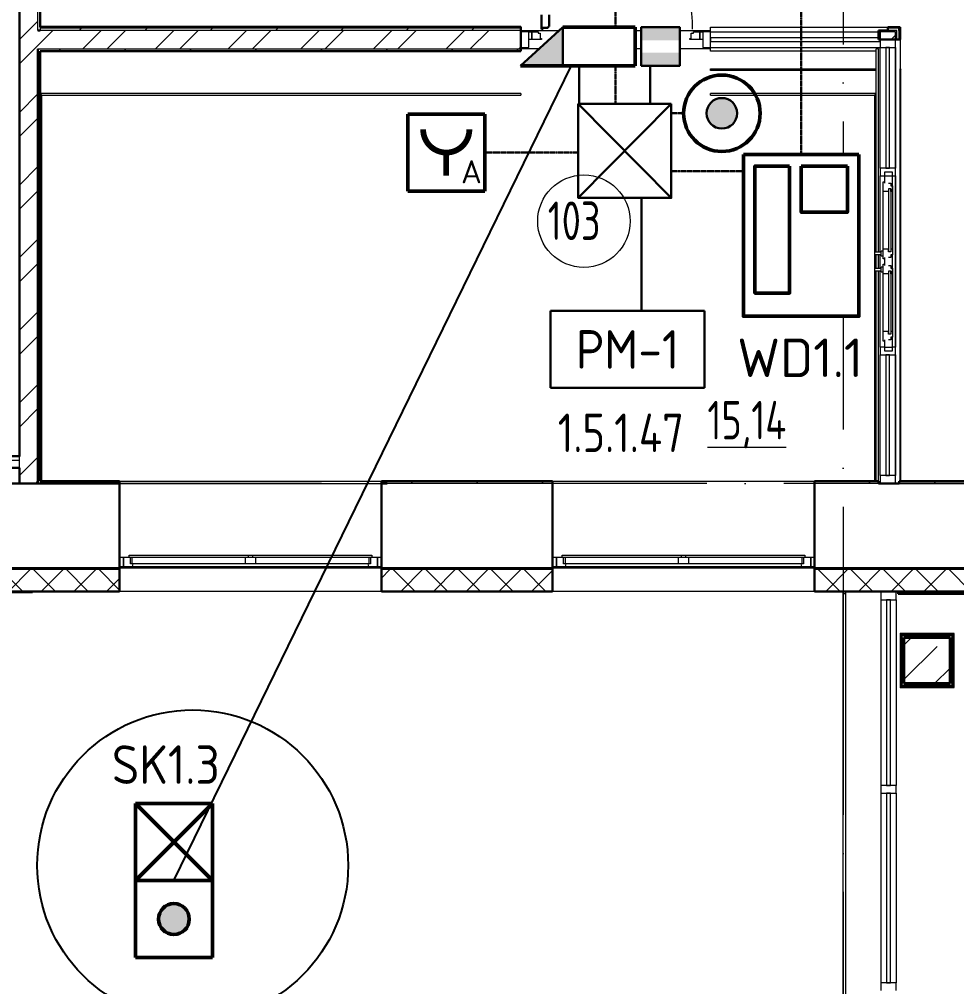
# Model space of a CAD drawing. Header units: millimetres. Extents: x -325553 to 627452, y -28539 to 738858.
# Drawn here: x -39310 to -33228, y 146848 to 153126 of the extents above; entities that cross this region are included whole.
import ezdxf
from ezdxf.enums import TextEntityAlignment as Align

# ---------------------------------------------------------------- set-up
doc = ezdxf.new("R2010")
doc.units = ezdxf.units.MM
doc.set_wipeout_variables(frame=1)
for name, pattern in [('ADSK_Линия сетки', [25, 20, -2.5, 0, -2.5]), ('Скрытая', [7.14375, 4.7625, -2.38125]), ('штриховаяX2', [1.5, 1, -0.5])]:
    doc.linetypes.add(name, pattern=pattern)
for name, color, linetype, lineweight in [('-SBugo-СКД-Приборы', 1, 'Continuous', 30), ('1Шлейф RS-485', 5, 'Скрытая', 50), ('_ Окна', 7, 'Continuous', 9), ('RC-Извещатели_охранные', 5, 'Continuous', 30), ('RC-Линии_связи-Адресные', 5, 'Continuous', 30), ('RC-Прочее_оборудование', 5, 'Continuous', 30), ('Витраж', 7, 'Continuous', 9), ('Двери', 252, 'Continuous', 9), ('Лестницы', 252, 'Continuous', 9), ('Марки помещений', 252, 'Continuous', 20), ('Маркировка Не АУ', 7, 'Continuous', 25), ('Несущие колонны', 252, 'Continuous', 18), ('НО СКУД', 7, 'Continuous', 50), ('Ограждение', 252, 'Continuous', 9), ('Окна', 252, 'Continuous', 9), ('Оси', 252, 'Continuous', 9), ('Панели витража', 252, 'Continuous', 9), ('Перекрытие', 252, 'Continuous', 18), ('Пожарка', 7, 'Continuous', 25), ('СКУД', 1, 'Continuous', 30), ('Стены внутренние', 7, 'Continuous', 18), ('Стены наружные', 7, 'Continuous', 18), ('Стены штриховка', 7, 'Continuous', 9)]:
    doc.layers.add(name, color=color, linetype=linetype, lineweight=lineweight)
doc.layers.add('000_доп.МДУ', color=7, linetype='Continuous')
doc.layers.add('Двери открывание', color=7, linetype='Continuous', lineweight=9, true_color=0xc0c0c0)
doc.styles.add('GOST Common_3', font='', dxfattribs={"height": 3.5})
doc.styles.add('ICOCPEUR', font='isocpeur.ttf', dxfattribs={"height": 250})
doc.styles.add('ISOCPEUR', font='isocpeur.ttf', dxfattribs={"width": 0.9, "height": 350})
doc.styles.add('RubezhCAD', font='', dxfattribs={"oblique": 10})
doc.styles.get("Standard").update_dxf_attribs({"font": ''})
doc.styles.get('GOST Common_3').set_extended_font_data('GOST 2.304 type A')
doc.styles.get('RubezhCAD').set_extended_font_data('GOST type A')
doc.styles.get('Standard').set_extended_font_data('GOST type B')
pattern_1 = [(0, (-46194.8, 96), (0, 600), []), (90, (-46194.8, 96), (-600, 4e-14), [])]

# ---------------------------------------------------------------- blocks, each defined once
blk = doc.blocks.new('1 этаж')
at = {"layer": 'Несущие колонны', "lineweight": 9, "true_color": 0x636466}
h = blk.add_hatch(dxfattribs=at)
h.set_pattern_fill('FP_10', color=251, angle=180, style=0, pattern_type=2)
h.set_pattern_definition([(45, (-32119.82, 96), (-224.5064, 224.5064), []), (45, (-31895.32, 96), (-224.5064, 224.5064), [396.875, -79.375, 3.353, -76.022])])
h.paths.add_polyline_path([(-34010.8, -21443.7), (-34010.8, -21143.7), (-34310.8, -21143.7), (-34310.8, -21443.7)])
at = {"layer": 'Ограждение', "true_color": 0x636466}
h = blk.add_hatch(dxfattribs=at)
h.set_pattern_fill('FP_25', color=251, style=0, pattern_type=2)
h.set_pattern_definition([(0, (-32119.8, 96), (0, 600), []), (90, (-32119.8, 96), (-600, 4e-14), [])])
h.paths.add_polyline_path([(-39500.4, -17183.7), (-36795.8, -17183.7), (-36795.8, -17178.7), (-39915.8, -17178.7), (-39915.8, -17183.7), (-39910.8, -17183.7)])
h = blk.add_hatch(dxfattribs=at)
h.set_pattern_fill('FP_29', color=251, style=0, pattern_type=2)
h.set_pattern_definition(pattern_1)
h.paths.add_polyline_path([(-35565.8, -17463.7), (-34490.8, -17463.7), (-34490.8, -17453.7), (-35565.8, -17453.7)])
h.paths.add_polyline_path([(-34335.8, -17458.7), (-34330.8, -17453.7), (-34335.8, -17453.7)])
h = blk.add_hatch(dxfattribs=at)
h.set_pattern_fill('FP_29', color=251, style=0, pattern_type=2)
h.set_pattern_definition(pattern_1)
h.paths.add_polyline_path([(-34335.8, -20128.7), (-34330.8, -20128.7), (-34330.8, -17453.7), (-34335.8, -17458.7), (-34335.8, -20123.7)])
at = {"layer": 'Стены наружные', "lineweight": 9, "true_color": 0x636466}
h = blk.add_hatch(dxfattribs=at)
h.set_pattern_fill('FP_41', color=251, style=0, pattern_type=2)
h.set_pattern_definition([(180, (-32119.82, 96), (-1e-14, -100), [])])
h.paths.add_polyline_path([(-66005.8, -20703.7), (-64730.8, -20703.7), (-64730.8, -20693.7), (-66005.8, -20693.7)])
h.paths.add_polyline_path([(2117.4, -20703.7), (2694.2, -20703.7), (2694.2, -20693.7), (1409.2, -20693.7), (1409.2, -20703.7)])
h.paths.add_polyline_path([(-63030.8, -20703.7), (-61880.8, -20703.7), (-61880.8, -20693.7), (-63030.8, -20693.7)])
h.paths.add_polyline_path([(-752.8, -20703.7), (-290.8, -20703.7), (-290.8, -20693.7), (-1390.8, -20693.7), (-1390.8, -20703.7)])
h.paths.add_polyline_path([(-60180.8, -20703.7), (-59050.8, -20703.7), (-59050.8, -20693.7), (-60180.8, -20693.7)])
h.paths.add_polyline_path([(-3623, -20703.7), (-3090.8, -20703.7), (-3090.8, -20693.7), (-4165.8, -20693.7), (-4165.8, -20703.7)])
h.paths.add_polyline_path([(-57350.8, -20703.7), (-56240.8, -20703.7), (-56240.8, -20693.7), (-57350.8, -20693.7)])
h.paths.add_polyline_path([(-5865.8, -20703.7), (-5865.8, -20693.7), (-6960.8, -20693.7), (-6960.8, -20703.7), (-6493.2, -20703.7)])
h.paths.add_polyline_path([(-54540.8, -20703.7), (-53450.8, -20703.7), (-53450.8, -20693.7), (-54540.8, -20693.7)])
h.paths.add_polyline_path([(-8660.8, -20703.7), (-8660.8, -20693.7), (-9765.8, -20693.7), (-9765.8, -20703.7), (-9363.4, -20703.7)])
h.paths.add_polyline_path([(-51750.8, -20703.7), (-50620.8, -20703.7), (-50620.8, -20693.7), (-51750.8, -20693.7)])
h.paths.add_polyline_path([(-11516, -20703.7), (-11465.8, -20703.7), (-11465.8, -20693.7), (-12545.8, -20693.7), (-12545.8, -20703.7), (-12233.6, -20703.7)])
h.paths.add_polyline_path([(-48920.8, -20703.7), (-47800.8, -20703.7), (-47800.8, -20693.7), (-48920.8, -20693.7)])
h.paths.add_polyline_path([(-14245.8, -20703.7), (-14245.8, -20693.7), (-15320.8, -20693.7), (-15320.8, -20703.7), (-14386.2, -20703.7)])
h.paths.add_polyline_path([(-46100.8, -20703.7), (-45030.8, -20703.7), (-45030.8, -20693.7), (-46100.8, -20693.7)])
h.paths.add_polyline_path([(-17256.4, -20703.7), (-17020.8, -20703.7), (-17020.8, -20693.7), (-18120.8, -20693.7), (-18120.8, -20703.7), (-17974, -20703.7)])
h.paths.add_polyline_path([(-43330.8, -20703.7), (-42230.8, -20703.7), (-42230.8, -20693.7), (-43330.8, -20693.7)])
h.paths.add_polyline_path([(-19820.8, -20703.7), (-19820.8, -20693.7), (-20920.8, -20693.7), (-20920.8, -20703.7), (-20126.6, -20703.7)])
h.paths.add_polyline_path([(-40530.8, -20703.7), (-39400.8, -20703.7), (-39400.8, -20693.7), (-40530.8, -20693.7)])
h.paths.add_polyline_path([(-22620.8, -20703.7), (-22620.8, -20693.7), (-23700.8, -20693.7), (-23700.8, -20703.7), (-22996.8, -20703.7)])
h.paths.add_polyline_path([(-25867, -20703.7), (-25400.8, -20703.7), (-25400.8, -20693.7), (-26500.8, -20693.7), (-26500.8, -20703.7), (-26498.8, -20703.7)])
h.paths.add_polyline_path([(-37700.8, -20703.7), (-36590.8, -20703.7), (-36590.8, -20693.7), (-37700.8, -20693.7)])
h.paths.add_polyline_path([(-28202.8, -20703.7), (-28200.8, -20703.7), (-28200.8, -20693.7), (-29240.8, -20693.7), (-29239.8, -20703.7), (-28378.4, -20703.7)])
h.paths.add_polyline_path([(-34890.8, -20703.7), (-33780.8, -20703.7), (-33780.8, -20693.7), (-34890.8, -20693.7)])
h.paths.add_polyline_path([(-30940.8, -20703.7), (-30940.8, -20693.7), (-32080.8, -20693.7), (-32079.8, -20703.7), (-31090.8, -20703.7)])
at = {"layer": '_ Окна', "color": 251, "lineweight": 18, "true_color": 0x636466}
for p, q in [((-34385.8, -18123.7), (-34435.8, -18123.7)), ((-34435.8, -18123.7), (-34435.8, -18194.7)), ((-34385.8, -18212.7), (-34385.8, -18123.7)), ((-34445.8, -18249.7), (-34445.8, -18187.7)), ((-34445.8, -18187.7), (-34435.8, -18187.7)), ((-34411.8, -18194.7), (-34395.8, -18194.7)), ((-34395.8, -18194.7), (-34395.8, -18212.7)), ((-34411.8, -18249.7), (-34445.8, -18249.7)), ((-34411.8, -18231.7), (-34411.8, -18249.7)), ((-34395.8, -18231.7), (-34411.8, -18231.7)), ((-34395.8, -18212.7), (-34385.8, -18212.7)), ((-34395.8, -18249.7), (-34395.8, -18231.7)), ((-34385.8, -18249.7), (-34395.8, -18249.7)), ((-34385.8, -18249.7), (-34385.8, -18212.7)), ((-34445.8, -18685.7), (-34445.8, -18623.7)), ((-34411.8, -18623.7), (-34445.8, -18623.7)), ((-34411.8, -18641.7), (-34411.8, -18623.7)), ((-34395.8, -18641.7), (-34411.8, -18641.7)), ((-34395.8, -18623.7), (-34395.8, -18641.7)), ((-34385.8, -18623.7), (-34395.8, -18623.7)), ((-34385.8, -18623.7), (-34385.8, -18660.7)), ((-34435.8, -18685.7), (-34445.8, -18685.7)), ((-34435.8, -18678.7), (-34435.8, -18728.7)), ((-34395.8, -18678.7), (-34411.8, -18678.7)), ((-34385.8, -18660.7), (-34395.8, -18660.7)), ((-34395.8, -18660.7), (-34395.8, -18678.7)), ((-34385.8, -18746.7), (-34385.8, -18660.7)), ((-34445.8, -18783.7), (-34445.8, -18721.7)), ((-34445.8, -18721.7), (-34435.8, -18721.7)), ((-34411.8, -18728.7), (-34395.8, -18728.7)), ((-34411.8, -18765.7), (-34411.8, -18783.7)), ((-34395.8, -18765.7), (-34411.8, -18765.7)), ((-34395.8, -18728.7), (-34395.8, -18746.7)), ((-34395.8, -18746.7), (-34385.8, -18746.7)), ((-34395.8, -18783.7), (-34395.8, -18765.7)), ((-34385.8, -18783.7), (-34385.8, -18746.7)), ((-34411.8, -18783.7), (-34445.8, -18783.7)), ((-34385.8, -18783.7), (-34395.8, -18783.7)), ((-34445.8, -19219.7), (-34445.8, -19157.7)), ((-34411.8, -19157.7), (-34445.8, -19157.7)), ((-34411.8, -19175.7), (-34411.8, -19157.7)), ((-34395.8, -19175.7), (-34411.8, -19175.7)), ((-34395.8, -19157.7), (-34395.8, -19175.7)), ((-34385.8, -19157.7), (-34395.8, -19157.7)), ((-34385.8, -19194.7), (-34395.8, -19194.7)), ((-34395.8, -19194.7), (-34395.8, -19212.7)), ((-34385.8, -19157.7), (-34385.8, -19194.7)), ((-34385.8, -19283.7), (-34385.8, -19194.7)), ((-34435.8, -19219.7), (-34445.8, -19219.7)), ((-34435.8, -19212.7), (-34435.8, -19283.7)), ((-34395.8, -19212.7), (-34411.8, -19212.7)), ((-34435.8, -19283.7), (-34385.8, -19283.7)), ((-39337.8, -20625.7), (-39375.8, -20625.7)), ((-39375.8, -20625.7), (-39375.8, -20683.7)), ((-39329.8, -20666.7), (-39329.8, -20625.7)), ((-37771.8, -20625.7), (-37771.8, -20666.7)), ((-37725.8, -20625.7), (-37763.8, -20625.7)), ((-37725.8, -20683.7), (-37725.8, -20625.7)), ((-36527.8, -20625.7), (-36565.8, -20625.7)), ((-36565.8, -20625.7), (-36565.8, -20683.7)), ((-36519.8, -20666.7), (-36519.8, -20625.7)), ((-34961.8, -20625.7), (-34961.8, -20666.7)), ((-34915.8, -20625.7), (-34953.8, -20625.7)), ((-34915.8, -20683.7), (-34915.8, -20625.7)), ((-39375.8, -20683.7), (-39316.4, -20683.7)), ((-39317.8, -20666.7), (-39329.8, -20666.7)), ((-39316.4, -20683.7), (-39311.8, -20666.7)), ((-37789.8, -20666.7), (-37785.2, -20683.7)), ((-37785.2, -20683.7), (-37725.8, -20683.7)), ((-37771.8, -20666.7), (-37783.8, -20666.7)), ((-36565.8, -20683.7), (-36506.4, -20683.7)), ((-36507.8, -20666.7), (-36519.8, -20666.7)), ((-36506.4, -20683.7), (-36501.8, -20666.7)), ((-34979.8, -20666.7), (-34975.2, -20683.7)), ((-34975.2, -20683.7), (-34915.8, -20683.7)), ((-34961.8, -20666.7), (-34973.8, -20666.7))]:
    blk.add_line(p, q, dxfattribs=at)
at = {"layer": '_ Окна', "color": 251, "true_color": 0x636466}
for p, q in [((-34435.8, -18148.7), (-34385.8, -18148.7)), ((-34411.8, -18231.7), (-34411.8, -18641.7)), ((-34395.8, -18231.7), (-34395.8, -18641.7)), ((-34411.8, -18765.7), (-34411.8, -19175.7)), ((-34395.8, -18765.7), (-34395.8, -19175.7)), ((-34435.8, -19258.7), (-34385.8, -19258.7)), ((-39375.8, -20625.7), (-39400.8, -20625.7)), ((-39375.8, -20683.7), (-39375.8, -20625.7)), ((-37700.8, -20625.7), (-37725.8, -20625.7)), ((-37725.8, -20625.7), (-37725.8, -20683.7)), ((-36565.8, -20625.7), (-36590.8, -20625.7)), ((-36565.8, -20683.7), (-36565.8, -20625.7)), ((-34890.8, -20625.7), (-34915.8, -20625.7)), ((-34915.8, -20625.7), (-34915.8, -20683.7)), ((-39400.8, -20683.7), (-39375.8, -20683.7)), ((-37725.8, -20683.7), (-37700.8, -20683.7)), ((-36590.8, -20683.7), (-36565.8, -20683.7)), ((-34915.8, -20683.7), (-34890.8, -20683.7))]:
    blk.add_line(p, q, dxfattribs=at)
at = {"layer": 'Витраж', "color": 251, "lineweight": 18, "true_color": 0x636466, "extrusion": (0, 0, -1)}
for p, q in [((-36745.8, -17213.7), (-36795.8, -17213.7)), ((-36795.8, -17213.7), (-36795.8, -17313.7)), ((-36745.8, -17313.7), (-36745.8, -17263.7)), ((-35565.8, -17213.7), (-35615.8, -17213.7)), ((-35615.8, -17263.7), (-35615.8, -17313.7)), ((-35565.8, -17313.7), (-35565.8, -17213.7)), ((-36795.8, -17313.7), (-36745.8, -17313.7)), ((-35615.8, -17313.7), (-35565.8, -17313.7)), ((-34465.8, -18098.7), (-34465.8, -18148.7)), ((-34365.8, -18098.7), (-34465.8, -18098.7)), ((-34365.8, -18148.7), (-34365.8, -18098.7)), ((-34465.8, -18148.7), (-34435.8, -18148.7)), ((-34385.8, -18148.7), (-34365.8, -18148.7)), ((-34465.8, -19258.7), (-34465.8, -19308.7)), ((-34435.8, -19258.7), (-34465.8, -19258.7)), ((-34365.8, -19258.7), (-34385.8, -19258.7)), ((-34365.8, -19308.7), (-34365.8, -19258.7)), ((-34465.8, -19308.7), (-34365.8, -19308.7)), ((-34465.8, -20093.7), (-34465.8, -20143.7)), ((-34365.8, -20093.7), (-34465.8, -20093.7)), ((-34465.8, -20143.7), (-34365.8, -20143.7)), ((-34365.8, -20143.7), (-34365.8, -20093.7)), ((-34360.8, -20849.7), (-34460.8, -20849.7)), ((-34460.8, -20849.7), (-34460.8, -20899.7)), ((-34460.8, -20899.7), (-34360.8, -20899.7)), ((-34360.8, -20899.7), (-34360.8, -20849.7)), ((-34360.8, -22104.7), (-34460.8, -22104.7)), ((-34460.8, -22104.7), (-34460.8, -22154.7)), ((-34460.8, -22154.7), (-34360.8, -22154.7)), ((-34360.8, -22154.7), (-34360.8, -22104.7)), ((-34360.8, -23384.7), (-34460.8, -23384.7)), ((-34460.8, -23384.7), (-34460.8, -23434.7)), ((-34360.8, -23434.7), (-34360.8, -23384.7))]:
    blk.add_line(p, q, dxfattribs=at)
at = {"layer": 'Витраж', "color": 251, "true_color": 0x636466}
for p, q in [((-35565.8, -17213.7), (-34475.8, -17213.7)), ((-35565.8, -17313.7), (-34465.8, -17313.7)), ((-34465.8, -18098.7), (-34465.8, -17313.7)), ((-34465.8, -18098.7), (-34465.8, -17313.7)), ((-34365.8, -17313.7), (-34365.8, -18098.7)), ((-34365.8, -18098.7), (-34365.8, -17313.7)), ((-34465.8, -18643.2), (-34465.8, -18148.7)), ((-34465.8, -18643.2), (-34465.8, -18148.7)), ((-34365.8, -18148.7), (-34365.8, -19258.7)), ((-34365.8, -19258.7), (-34365.8, -18148.7)), ((-34465.8, -18748.2), (-34465.8, -18659.2)), ((-34465.8, -18748.2), (-34465.8, -18659.2)), ((-34465.8, -19258.7), (-34465.8, -18764.2)), ((-34465.8, -19258.7), (-34465.8, -18764.2)), ((-34465.8, -20093.7), (-34465.8, -19308.7)), ((-34465.8, -20093.7), (-34465.8, -19308.7)), ((-34365.8, -19308.7), (-34365.8, -20093.7)), ((-34365.8, -20093.7), (-34365.8, -19308.7)), ((-34460.8, -20899.7), (-34460.8, -22104.7)), ((-34360.8, -20899.7), (-34360.8, -22104.7)), ((-34460.8, -22154.7), (-34460.8, -23384.7)), ((-34360.8, -22154.7), (-34360.8, -23384.7))]:
    blk.add_line(p, q, dxfattribs=at)
at = {"layer": 'Витраж', "color": 251, "lineweight": 18, "true_color": 0x636466}
for p, q in [((-34465.8, -17213.7), (-34465.8, -17313.7)), ((-34365.8, -17213.7), (-34465.8, -17213.7)), ((-34365.8, -17313.7), (-34365.8, -17213.7)), ((-34465.8, -17313.7), (-34365.8, -17313.7))]:
    blk.add_line(p, q, dxfattribs=at)
at = {"layer": 'Двери', "color": 251, "lineweight": 30, "true_color": 0x636466}
for p, q in [((-36661.8, -17195.7), (-36661.8, -17101.7)), ((-36611.8, -17101.7), (-36611.8, -17177.7)), ((-36653.8, -17195.7), (-36661.8, -17195.7)), ((-36653.8, -17186.7), (-36653.8, -17195.7)), ((-36619.8, -17186.7), (-36653.8, -17186.7)), ((-36619.8, -17177.7), (-36619.8, -17186.7)), ((-36611.8, -17177.7), (-36619.8, -17177.7))]:
    blk.add_line(p, q, dxfattribs=at)
at = {"layer": 'Двери', "color": 251, "true_color": 0x636466}
for p, q in [((-36745.8, -17213.7), (-36725.8, -17213.7)), ((-36745.8, -17263.7), (-36745.8, -17213.7)), ((-36725.8, -17263.7), (-36745.8, -17263.7)), ((-36725.8, -17213.7), (-36725.8, -17263.7)), ((-36725.8, -17213.7), (-36684.8, -17213.7)), ((-36725.8, -17263.7), (-36725.8, -17213.7)), ((-36661.8, -17263.7), (-36725.8, -17263.7)), ((-36684.8, -17213.7), (-36684.8, -17221.7)), ((-36684.8, -17221.7), (-36670.8, -17221.7)), ((-36670.8, -17221.7), (-36670.8, -17255.7)), ((-36670.8, -17255.7), (-36661.8, -17255.7)), ((-36661.8, -17255.7), (-36661.8, -17263.7)), ((-35699.8, -17255.7), (-35690.8, -17255.7)), ((-35699.8, -17263.7), (-35699.8, -17255.7)), ((-35635.8, -17263.7), (-35699.8, -17263.7)), ((-35690.8, -17221.7), (-35676.8, -17221.7)), ((-35690.8, -17255.7), (-35690.8, -17221.7)), ((-35676.8, -17221.7), (-35676.8, -17213.7)), ((-35676.8, -17213.7), (-35635.8, -17213.7)), ((-35635.8, -17213.7), (-35615.8, -17213.7)), ((-35635.8, -17263.7), (-35635.8, -17213.7)), ((-35635.8, -17213.7), (-35635.8, -17263.7)), ((-35615.8, -17263.7), (-35635.8, -17263.7)), ((-35615.8, -17213.7), (-35615.8, -17263.7))]:
    blk.add_line(p, q, dxfattribs=at)
at = {"layer": 'Двери открывание', "color": 251, "true_color": 0x636466}
blk.add_arc((-36679.8, -17195.7), 998, 0, 88.96655, dxfattribs=at)
at = {"layer": 'Лестницы', "color": 251, "true_color": 0x636466}
for p, q in [((-34690.8, -20845.7), (-34690.8, -24413.8)), ((-34460.8, -20849.7), (-34460.8, -20845.7))]:
    blk.add_line(p, q, dxfattribs=at)
at = {"layer": 'Марки помещений', "color": 251, "true_color": 0x636466}
blk.add_circle((-36387.1, -18441.9), 300, dxfattribs=at)
at = {"layer": 'Несущие колонны', "color": 251, "lineweight": 40, "true_color": 0x636466}
for p, q in [((-34310.8, -21143.7), (-34310.8, -21443.7)), ((-34010.8, -21143.7), (-34310.8, -21143.7)), ((-34310.8, -21443.7), (-34310.8, -21143.7)), ((-34310.8, -21143.7), (-34010.8, -21143.7)), ((-34010.8, -21443.7), (-34010.8, -21143.7)), ((-34010.8, -21143.7), (-34010.8, -21443.7)), ((-34310.8, -21443.7), (-34010.8, -21443.7)), ((-34010.8, -21443.7), (-34310.8, -21443.7))]:
    blk.add_line(p, q, dxfattribs=at)
at = {"layer": 'Ограждение', "color": 251, "true_color": 0x636466}
for p, q in [((-36795.8, -17178.7), (-39915.8, -17178.7)), ((-36795.8, -17178.7), (-36795.8, -17183.7)), ((-35565.8, -17463.7), (-35565.8, -17453.7)), ((-35565.8, -17453.7), (-34490.8, -17453.7)), ((-34490.8, -17463.7), (-35565.8, -17463.7)), ((-34335.8, -17453.7), (-34330.8, -17453.7)), ((-34330.8, -17453.7), (-34335.8, -17458.7)), ((-34330.8, -20128.7), (-34330.8, -17453.7)), ((-36795.8, -17613.7), (-39915.8, -17613.7)), ((-39915.8, -17613.7), (-39905.8, -17623.7)), ((-39905.8, -17623.7), (-36795.8, -17623.7)), ((-39905.8, -20128.7), (-39905.8, -17623.7)), ((-36795.8, -17613.7), (-36795.8, -17623.7)), ((-35565.8, -17623.7), (-35565.8, -17613.7)), ((-34490.8, -17613.7), (-35565.8, -17613.7)), ((-35565.8, -17623.7), (-34500.8, -17623.7)), ((-34490.8, -17613.7), (-34500.8, -17623.7)), ((-34500.8, -17623.7), (-34500.8, -20128.7)), ((-34335.8, -21118.7), (-34335.8, -21468.7)), ((-33985.8, -21118.7), (-34335.8, -21118.7)), ((-34325.8, -21128.7), (-34335.8, -21118.7)), ((-33985.8, -21118.7), (-33995.8, -21128.7)), ((-33985.8, -21468.7), (-33985.8, -21118.7)), ((-34335.8, -21468.7), (-34325.8, -21458.7)), ((-34335.8, -21468.7), (-33985.8, -21468.7)), ((-33985.8, -21468.7), (-33995.8, -21458.7))]:
    blk.add_line(p, q, dxfattribs=at)
at = {"layer": 'Окна', "color": 251, "true_color": 0x636466}
for p, q in [((-34445.8, -18623.7), (-34445.8, -18249.7)), ((-34385.8, -18212.7), (-34385.8, -18660.7)), ((-34385.8, -18249.7), (-34385.8, -18623.7)), ((-34498.8, -18659.2), (-34498.8, -18643.2)), ((-34458.8, -18643.2), (-34498.8, -18643.2)), ((-34458.8, -18666.2), (-34458.8, -18636.2)), ((-34445.8, -18636.2), (-34458.8, -18636.2)), ((-34498.8, -18659.2), (-34458.8, -18659.2)), ((-34458.8, -18666.2), (-34445.8, -18666.2)), ((-34498.8, -18764.2), (-34498.8, -18748.2)), ((-34458.8, -18748.2), (-34498.8, -18748.2)), ((-34498.8, -18764.2), (-34458.8, -18764.2)), ((-34458.8, -18771.2), (-34458.8, -18741.2)), ((-34445.8, -18741.2), (-34458.8, -18741.2)), ((-34458.8, -18771.2), (-34445.8, -18771.2)), ((-34385.8, -18746.7), (-34385.8, -19194.7)), ((-34445.8, -19157.7), (-34445.8, -18783.7)), ((-34385.8, -18783.7), (-34385.8, -19157.7)), ((-39337.8, -20608.7), (-38565.8, -20608.7)), ((-39337.8, -20625.7), (-39337.8, -20608.7)), ((-38565.8, -20625.7), (-39337.8, -20625.7)), ((-39317.8, -20666.7), (-39317.8, -20625.7)), ((-38585.8, -20625.7), (-38585.8, -20666.7)), ((-38565.8, -20608.7), (-38535.8, -20608.7)), ((-38565.8, -20608.7), (-38565.8, -20625.7)), ((-38535.8, -20625.7), (-38565.8, -20625.7)), ((-38535.8, -20608.7), (-37763.8, -20608.7)), ((-38535.8, -20625.7), (-38535.8, -20608.7)), ((-37763.8, -20625.7), (-38535.8, -20625.7)), ((-38515.8, -20666.7), (-38515.8, -20625.7)), ((-37783.8, -20625.7), (-37783.8, -20666.7)), ((-37763.8, -20608.7), (-37763.8, -20625.7)), ((-36527.8, -20608.7), (-35755.8, -20608.7)), ((-36527.8, -20625.7), (-36527.8, -20608.7)), ((-35755.8, -20625.7), (-36527.8, -20625.7)), ((-36507.8, -20666.7), (-36507.8, -20625.7)), ((-35775.8, -20625.7), (-35775.8, -20666.7)), ((-35755.8, -20608.7), (-35725.8, -20608.7)), ((-35755.8, -20608.7), (-35755.8, -20625.7)), ((-35725.8, -20625.7), (-35755.8, -20625.7)), ((-35725.8, -20608.7), (-34953.8, -20608.7)), ((-35725.8, -20625.7), (-35725.8, -20608.7)), ((-34953.8, -20625.7), (-35725.8, -20625.7)), ((-35705.8, -20666.7), (-35705.8, -20625.7)), ((-34973.8, -20625.7), (-34973.8, -20666.7)), ((-34953.8, -20608.7), (-34953.8, -20625.7)), ((-38585.8, -20666.7), (-39317.8, -20666.7)), ((-39316.4, -20683.7), (-37785.2, -20683.7)), ((-38515.8, -20666.7), (-38585.8, -20666.7)), ((-37783.8, -20666.7), (-38515.8, -20666.7)), ((-35775.8, -20666.7), (-36507.8, -20666.7)), ((-36506.4, -20683.7), (-34975.2, -20683.7)), ((-35705.8, -20666.7), (-35775.8, -20666.7)), ((-34973.8, -20666.7), (-35705.8, -20666.7))]:
    blk.add_line(p, q, dxfattribs=at)
at = {"layer": 'Оси', "color": 251, "linetype": 'ADSK_Линия сетки', "ltscale": 100, "true_color": 0x636466}
for p, q in [((-34705.8, 32206.9), (-34705.8, -33769.9)), ((4411.5, -20143.7), (-72528.1, -20143.7))]:
    blk.add_line(p, q, dxfattribs=at)
at = {"layer": 'Панели витража', "color": 251, "lineweight": 18, "true_color": 0x636466}
for p, q in [((-34465.8, -17251.2), (-35565.8, -17251.2)), ((-35565.8, -17251.2), (-35565.8, -17276.2)), ((-34465.8, -17276.2), (-34465.8, -17251.2)), ((-35565.8, -17276.2), (-34465.8, -17276.2)), ((-34428.3, -17313.7), (-34428.3, -18098.7)), ((-34403.3, -17313.7), (-34428.3, -17313.7)), ((-34403.3, -18098.7), (-34403.3, -17313.7)), ((-34428.3, -18098.7), (-34403.3, -18098.7)), ((-34428.3, -19308.7), (-34428.3, -20093.7)), ((-34403.3, -19308.7), (-34428.3, -19308.7)), ((-34403.3, -20093.7), (-34403.3, -19308.7)), ((-34428.3, -20093.7), (-34403.3, -20093.7)), ((-34398.3, -20899.7), (-34423.3, -20899.7)), ((-34423.3, -20899.7), (-34423.3, -22104.7)), ((-34398.3, -22104.7), (-34398.3, -20899.7)), ((-34423.3, -22104.7), (-34398.3, -22104.7)), ((-34398.3, -22154.7), (-34423.3, -22154.7)), ((-34423.3, -22154.7), (-34423.3, -23384.7)), ((-34398.3, -23384.7), (-34398.3, -22154.7)), ((-34423.3, -23384.7), (-34398.3, -23384.7))]:
    blk.add_line(p, q, dxfattribs=at)
at = {"layer": 'Перекрытие', "color": 251, "ltscale": 100, "true_color": 0x636466}
blk.add_line((-34360.8, -20845.7), (-34360.8, -20849.7), dxfattribs=at)
at = {"layer": 'Стены внутренние', "color": 251, "lineweight": 30, "true_color": 0x636466}
for p, q in [((-40050.8, -20143.7), (-40455.8, -20143.7)), ((-39400.8, -20693.7), (-39400.8, -20143.7)), ((-37663.3, -20143.7), (-37700.8, -20143.7)), ((-37700.8, -20143.7), (-37700.8, -20693.7)), ((-36590.8, -20693.7), (-36590.8, -20143.7)), ((-34890.8, -20143.7), (-34890.8, -20693.7)), ((-34340.8, -20143.7), (-34475.8, -20143.7)), ((-40530.8, -20693.7), (-39400.8, -20693.7)), ((-39400.8, -20845.7), (-39400.8, -20703.7)), ((-37700.8, -20693.7), (-36590.8, -20693.7)), ((-37700.8, -20703.7), (-37700.8, -20845.7)), ((-36590.8, -20845.7), (-36590.8, -20703.7)), ((-34890.8, -20693.7), (-33780.8, -20693.7)), ((-34890.8, -20703.7), (-34890.8, -20845.7)), ((-40530.8, -20845.7), (-39400.8, -20845.7)), ((-37700.8, -20845.7), (-36590.8, -20845.7)), ((-34890.8, -20845.7), (-34348.3, -20845.7))]:
    blk.add_line(p, q, dxfattribs=at)
at = {"layer": 'Стены внутренние', "color": 251, "true_color": 0x636466}
for p, q in [((-39400.8, -20143.7), (-37700.8, -20143.7)), ((-36590.8, -20143.7), (-37663.3, -20143.7)), ((-34475.8, -20143.7), (-34890.8, -20143.7)), ((-33735.8, -20143.7), (-34340.8, -20143.7)), ((-37700.8, -20693.7), (-39400.8, -20693.7)), ((-34890.8, -20693.7), (-36590.8, -20693.7)), ((-37700.8, -20845.7), (-39400.8, -20845.7)), ((-34890.8, -20845.7), (-36590.8, -20845.7))]:
    blk.add_line(p, q, dxfattribs=at)
at = {"layer": 'Стены внутренние', "color": 251, "linetype": 'Continuous', "lineweight": 9, "true_color": 0x636466}
for p, q in [((-40030.1, -20843.7), (-40170.1, -20703.7)), ((-40119.5, -20843.7), (-39979.5, -20703.7)), ((-39817.9, -20843.7), (-39957.9, -20703.7)), ((-39907.4, -20843.7), (-39767.4, -20703.7)), ((-39605.8, -20843.7), (-39745.8, -20703.7)), ((-39695.2, -20843.7), (-39555.2, -20703.7)), ((-39402.8, -20834.6), (-39533.7, -20703.7)), ((-37700.8, -20758.5), (-37646, -20703.7)), ((-37484.5, -20843.7), (-37624.5, -20703.7)), ((-37573.9, -20843.7), (-37433.9, -20703.7)), ((-37272.3, -20843.7), (-37412.3, -20703.7)), ((-37361.8, -20843.7), (-37221.8, -20703.7)), ((-37060.2, -20843.7), (-37200.2, -20703.7)), ((-37149.7, -20843.7), (-37009.7, -20703.7)), ((-36848.1, -20843.7), (-36988.1, -20703.7)), ((-36937.5, -20843.7), (-36797.5, -20703.7)), ((-36635.9, -20843.7), (-36775.9, -20703.7)), ((-36725.4, -20843.7), (-36592.8, -20711.1)), ((-34888.8, -20704.2), (-34888.3, -20703.7)), ((-34726.7, -20843.7), (-34866.7, -20703.7)), ((-34816.2, -20843.7), (-34676.2, -20703.7)), ((-34514.6, -20843.7), (-34654.6, -20703.7)), ((-34604.1, -20843.7), (-34464.1, -20703.7)), ((-34302.5, -20843.7), (-34442.5, -20703.7)), ((-34391.9, -20843.7), (-34251.9, -20703.7)), ((-34090.4, -20843.7), (-34230.4, -20703.7)), ((-34179.8, -20843.7), (-34039.8, -20703.7)), ((-33878.2, -20843.7), (-34018.2, -20703.7)), ((-39483.1, -20843.7), (-39400.8, -20761.4)), ((-39908.7, -20845.7), (-39909.8, -20843.7)), ((-37696.6, -20843.7), (-37700.8, -20839.5)), ((-37093.1, -20845.7), (-37094.2, -20843.7)), ((-34629.4, -20845.7), (-34630.6, -20843.7))]:
    blk.add_line(p, q, dxfattribs=at)
at = {"layer": 'Стены наружные', "color": 251, "lineweight": 30, "true_color": 0x636466}
for p, q in [((-39915.8, -17183.7), (-39915.8, -13823.7)), ((-40050.8, -14513.7), (-40050.8, -19968.7)), ((-36795.8, -17183.7), (-39915.8, -17183.7)), ((-36795.8, -17338.7), (-36795.8, -17183.7)), ((-34415.8, -17183.7), (-34415.8, -17203.7)), ((-34335.8, -17183.7), (-34415.8, -17183.7)), ((-34340.8, -17203.7), (-34340.8, -17188.7)), ((-34335.8, -17263.7), (-34335.8, -17183.7)), ((-39915.8, -17203.7), (-39930.8, -17203.7)), ((-34475.8, -17203.7), (-34475.8, -17263.7)), ((-34415.8, -17203.7), (-34475.8, -17203.7)), ((-34475.8, -17263.7), (-34335.8, -17263.7)), ((-39930.8, -20143.7), (-39930.8, -17323.7)), ((-39915.8, -17338.7), (-36795.8, -17338.7)), ((-39915.8, -20128.7), (-39915.8, -17338.7)), ((-40455.8, -20043.7), (-40050.8, -20043.7)), ((-40050.8, -20043.7), (-40050.8, -20143.7)), ((-40050.8, -20143.7), (-39400.8, -20143.7)), ((-39400.8, -20128.7), (-39915.8, -20128.7)), ((-39400.8, -20143.7), (-39400.8, -20128.7)), ((-36590.8, -20128.7), (-37700.8, -20128.7)), ((-37700.8, -20128.7), (-37700.8, -20143.7)), ((-36590.8, -20143.7), (-36590.8, -20128.7)), ((-34475.8, -20128.7), (-34890.8, -20128.7)), ((-34890.8, -20128.7), (-34890.8, -20143.7)), ((-34475.8, -20143.7), (-34475.8, -20128.7)), ((-33780.8, -20128.7), (-34340.8, -20128.7)), ((-34340.8, -20128.7), (-34340.8, -20143.7)), ((-39400.8, -20693.7), (-40530.8, -20693.7)), ((-39400.8, -20703.7), (-39400.8, -20693.7)), ((-36590.8, -20693.7), (-37700.8, -20693.7)), ((-37700.8, -20693.7), (-37700.8, -20703.7)), ((-36590.8, -20703.7), (-36590.8, -20693.7)), ((-33780.8, -20693.7), (-34890.8, -20693.7)), ((-34890.8, -20693.7), (-34890.8, -20703.7)), ((-40530.8, -20850.7), (-39965.8, -20850.7)), ((-39965.8, -20850.7), (-39965.8, -20845.7)), ((-33780.8, -20845.7), (-34348.3, -20845.7)), ((-34348.3, -20845.7), (-34348.3, -20860.7)), ((-34348.3, -20860.7), (-33780.8, -20860.7)), ((-33995.8, -21128.7), (-34325.8, -21128.7)), ((-34325.8, -21128.7), (-34325.8, -21458.7)), ((-33995.8, -21458.7), (-33995.8, -21128.7)), ((-34325.8, -21458.7), (-33995.8, -21458.7))]:
    blk.add_line(p, q, dxfattribs=at)
at = {"layer": 'Стены наружные', "color": 251, "linetype": 'Continuous', "lineweight": 9, "true_color": 0x636466}
for p, q in [((-40050.3, -17263.7), (-39930.8, -17144.2)), ((-39858.6, -17188.7), (-39853.6, -17183.7)), ((-39787.9, -17188.7), (-39782.9, -17183.7)), ((-39717.2, -17188.7), (-39712.2, -17183.7)), ((-39661.5, -17203.7), (-39646.5, -17188.7)), ((-39646.5, -17188.7), (-39641.5, -17183.7)), ((-39575.8, -17188.7), (-39570.8, -17183.7)), ((-39505.1, -17188.7), (-39500.1, -17183.7)), ((-39434.3, -17188.7), (-39429.3, -17183.7)), ((-39363.6, -17188.7), (-39358.6, -17183.7)), ((-39292.9, -17188.7), (-39287.9, -17183.7)), ((-39237.2, -17203.7), (-39222.2, -17188.7)), ((-39222.2, -17188.7), (-39217.2, -17183.7)), ((-39151.5, -17188.7), (-39146.5, -17183.7)), ((-39080.8, -17188.7), (-39075.8, -17183.7)), ((-39010.1, -17188.7), (-39005.1, -17183.7)), ((-38939.4, -17188.7), (-38934.4, -17183.7)), ((-38868.7, -17188.7), (-38863.7, -17183.7)), ((-38813, -17203.7), (-38798, -17188.7)), ((-38798, -17188.7), (-38793, -17183.7)), ((-38727.2, -17188.7), (-38722.2, -17183.7)), ((-38656.5, -17188.7), (-38651.5, -17183.7)), ((-38585.8, -17188.7), (-38580.8, -17183.7)), ((-38515.1, -17188.7), (-38510.1, -17183.7)), ((-38444.4, -17188.7), (-38439.4, -17183.7)), ((-38388.7, -17203.7), (-38373.7, -17188.7)), ((-38373.7, -17188.7), (-38368.7, -17183.7)), ((-38303, -17188.7), (-38298, -17183.7)), ((-38232.3, -17188.7), (-38227.3, -17183.7)), ((-38161.6, -17188.7), (-38156.6, -17183.7)), ((-38090.8, -17188.7), (-38085.8, -17183.7)), ((-38020.1, -17188.7), (-38015.1, -17183.7)), ((-37964.4, -17203.7), (-37949.4, -17188.7)), ((-37949.4, -17188.7), (-37944.4, -17183.7)), ((-37878.7, -17188.7), (-37873.7, -17183.7)), ((-37808, -17188.7), (-37803, -17183.7)), ((-37737.3, -17188.7), (-37732.3, -17183.7)), ((-37666.6, -17188.7), (-37661.6, -17183.7)), ((-37595.9, -17188.7), (-37590.9, -17183.7)), ((-37540.2, -17203.7), (-37525.2, -17188.7)), ((-37525.2, -17188.7), (-37520.2, -17183.7)), ((-37454.5, -17188.7), (-37449.5, -17183.7)), ((-37383.7, -17188.7), (-37378.7, -17183.7)), ((-37313, -17188.7), (-37308, -17183.7)), ((-37242.3, -17188.7), (-37237.3, -17183.7)), ((-37171.6, -17188.7), (-37166.6, -17183.7)), ((-37115.9, -17203.7), (-37100.9, -17188.7)), ((-37100.9, -17188.7), (-37095.9, -17183.7)), ((-37030.2, -17188.7), (-37025.2, -17183.7)), ((-36959.5, -17188.7), (-36954.5, -17183.7)), ((-36888.8, -17188.7), (-36883.8, -17183.7)), ((-36818.1, -17188.7), (-36813.1, -17183.7)), ((-34413.9, -17188.7), (-34408.9, -17183.7)), ((-34343.2, -17188.7), (-34338.2, -17183.7)), ((-40050.8, -17264.2), (-40050.3, -17263.7)), ((-39930.8, -17301.4), (-39833.1, -17203.7)), ((-39638.8, -17323.7), (-39518.8, -17203.7)), ((-39481.7, -17323.7), (-39361.7, -17203.7)), ((-39167.4, -17323.7), (-39047.4, -17203.7)), ((-39010.2, -17323.7), (-38890.2, -17203.7)), ((-38695.9, -17323.7), (-38575.9, -17203.7)), ((-38538.7, -17323.7), (-38418.7, -17203.7)), ((-38224.4, -17323.7), (-38104.4, -17203.7)), ((-38067.3, -17323.7), (-37947.3, -17203.7)), ((-37753, -17323.7), (-37633, -17203.7)), ((-37595.8, -17323.7), (-37475.8, -17203.7)), ((-37281.5, -17323.7), (-37161.5, -17203.7)), ((-37124.4, -17323.7), (-37004.4, -17203.7)), ((-34392.7, -17263.7), (-34355.8, -17226.8)), ((-34340.8, -17257.1), (-34335.8, -17252.1)), ((-40050.8, -17421.4), (-39930.8, -17301.4)), ((-39796.5, -17338.7), (-39781.5, -17323.7)), ((-39372.2, -17338.7), (-39357.2, -17323.7)), ((-38948, -17338.7), (-38933, -17323.7)), ((-38523.7, -17338.7), (-38508.7, -17323.7)), ((-38099.4, -17338.7), (-38084.4, -17323.7)), ((-37675.2, -17338.7), (-37660.2, -17323.7)), ((-37250.9, -17338.7), (-37235.9, -17323.7)), ((-36826.6, -17338.7), (-36811.6, -17323.7)), ((-36810, -17323.7), (-36795.8, -17309.5)), ((-39930.8, -17473.1), (-39915.8, -17458.1)), ((-40050.8, -17735.7), (-39930.8, -17615.7)), ((-40050.8, -17892.9), (-39930.8, -17772.9)), ((-39930.8, -17897.3), (-39915.8, -17882.3)), ((-40050.8, -18207.2), (-39930.8, -18087.2)), ((-40050.8, -18364.3), (-39930.8, -18244.3)), ((-39930.8, -18321.6), (-39915.8, -18306.6)), ((-40050.8, -18678.6), (-39930.8, -18558.6)), ((-40050.8, -18835.8), (-39930.8, -18715.8)), ((-39930.8, -18745.8), (-39915.8, -18730.8)), ((-40050.8, -19150.1), (-39930.8, -19030.1)), ((-40050.8, -19307.3), (-39930.8, -19187.3)), ((-39930.8, -19170.1), (-39915.8, -19155.1)), ((-40050.8, -19621.6), (-39930.8, -19501.6)), ((-39930.8, -19594.4), (-39915.8, -19579.4)), ((-40050.8, -19778.7), (-39930.8, -19658.7)), ((-40050.8, -20093), (-39930.8, -19973)), ((-39930.8, -20018.6), (-39915.8, -20003.6)), ((-39944.4, -20143.7), (-39930.8, -20130.2)), ((-39631.6, -20143.7), (-39616.6, -20128.7)), ((-37510.3, -20143.7), (-37495.3, -20128.7)), ((-37086, -20143.7), (-37071, -20128.7)), ((-36661.8, -20143.7), (-36646.8, -20128.7)), ((-34540.5, -20143.7), (-34525.5, -20128.7)), ((-34116.2, -20143.7), (-34101.2, -20128.7)), ((-33984.7, -20860.7), (-33969.7, -20845.7)), ((-34267.7, -21143.7), (-34252.7, -21128.7)), ((-34325.8, -21201.9), (-34310.8, -21186.9)), ((-34010.8, -21311.1), (-33995.8, -21296.1)), ((-34158.4, -21458.7), (-34143.4, -21443.7))]:
    blk.add_line(p, q, dxfattribs=at)
at = {"layer": 'Стены наружные', "color": 251, "true_color": 0x636466}
for p, q in [((-35565.8, -17213.7), (-35565.8, -17183.7)), ((-35565.8, -17183.7), (-34415.8, -17183.7)), ((-36795.8, -17203.7), (-35565.8, -17203.7)), ((-34335.8, -17263.7), (-34335.8, -20128.7)), ((-35565.8, -17323.7), (-36795.8, -17323.7)), ((-35565.8, -17338.7), (-35565.8, -17313.7)), ((-34475.8, -17323.7), (-34490.8, -17323.7)), ((-34490.8, -18643.2), (-34490.8, -17323.7)), ((-34475.8, -18643.2), (-34475.8, -17323.7)), ((-34490.8, -17338.7), (-35565.8, -17338.7)), ((-34490.8, -18748.2), (-34490.8, -18659.2)), ((-34475.8, -18748.2), (-34475.8, -18659.2)), ((-34490.8, -20128.7), (-34490.8, -18764.2)), ((-34475.8, -20128.7), (-34475.8, -18764.2)), ((-39400.8, -20128.7), (-37700.8, -20128.7)), ((-36590.8, -20128.7), (-34890.8, -20128.7)), ((-39951.9, -20850.7), (-39965.8, -20850.7)), ((-39951.9, -20850.7), (-39951.9, -20845.7)), ((-34705.8, -24413.6), (-34705.8, -20845.7)), ((-34690.8, -20860.7), (-34705.8, -20860.7)), ((-34690.8, -20860.7), (-34690.8, -24413.8))]:
    blk.add_line(p, q, dxfattribs=at)
at = {"layer": 'Стены штриховка', "color": 251, "true_color": 0x636466}
for p, q in [((-39930.8, -17203.7), (-39930.8, -13843.7)), ((-39915.8, -17183.7), (-39915.8, -17203.7)), ((-36795.8, -17188.7), (-39915.8, -17188.7)), ((-34340.8, -17188.7), (-34415.8, -17188.7)), ((-36795.8, -17203.7), (-39915.8, -17203.7)), ((-34355.8, -17203.7), (-34415.8, -17203.7)), ((-34355.8, -17263.7), (-34355.8, -17203.7)), ((-34340.8, -17263.7), (-34340.8, -17203.7)), ((-39930.8, -17323.7), (-36795.8, -17323.7)), ((-40530.8, -19963.7), (-40050.8, -19963.7)), ((-40530.8, -19968.7), (-40050.8, -19968.7)), ((-40530.8, -19993.7), (-40050.8, -19993.7)), ((-40050.8, -20043.7), (-40050.8, -19968.7)), ((-34340.8, -20143.7), (-33780.8, -20143.7)), ((-39400.8, -20703.7), (-40530.8, -20703.7)), ((-36590.8, -20703.7), (-37700.8, -20703.7)), ((-36592.8, -20703.7), (-36592.8, -20843.7)), ((-33780.8, -20703.7), (-34890.8, -20703.7)), ((-34888.8, -20843.7), (-34888.8, -20703.7)), ((-39400.8, -20769.7), (-39402.8, -20769.7)), ((-39402.8, -20843.7), (-39402.8, -20769.7)), ((-40528.8, -20843.7), (-39402.8, -20843.7)), ((-36592.8, -20843.7), (-37700.8, -20843.7)), ((-33782.8, -20843.7), (-34888.8, -20843.7))]:
    blk.add_line(p, q, dxfattribs=at)
at = {"layer": 'Марки помещений', "color": 251, "true_color": 0x636466, "style": 'GOST Common_3', "width": 0.9}
for s, p in [('103', (-36622, -18564.2)), ('%%U15,14', (-35585.8, -19858.3))]:
    blk.add_text(s, height=250, dxfattribs=at).set_placement(p)
blk = doc.blocks.new('видео')
at = {"lineweight": 50}
blk.add_wipeout([(-33345.3, -19233.8), (-33345.3, -18183.8), (-32595.3, -18183.8), (-32595.3, -19233.8)], dxfattribs=at).dxf.layer = 'RC-Извещатели_охранные'
at = {"layer": 'RC-Извещатели_охранные', "lineweight": 50}
for points in [[(-33345.3, -18183.8), (-32595.3, -18183.8)], [(-33345.3, -18183.8), (-33345.3, -19233.8), (-32595.3, -19233.8), (-32595.3, -18183.8)], [(-33045.3, -18258.8), (-33045.3, -19083.8), (-33270.3, -19083.8), (-33270.3, -18258.8), (-33045.3, -18258.8)], [(-32970.3, -18258.8), (-32970.3, -18558.8), (-32670.3, -18558.8), (-32670.3, -18258.8)], [(-32970.3, -18258.8), (-32670.3, -18258.8)]]:
    blk.add_lwpolyline(points, dxfattribs=at)
blk = doc.blocks.new('2 идентификатора - считыватель + кнопка')
at = {"color": 4}
blk.add_wipeout([(-500, 250), (500, 250), (500, -250), (-500, -250)], dxfattribs=at).dxf.layer = 'НО СКУД'
at = {"layer": 'НО СКУД'}
h = blk.add_hatch(color=4, dxfattribs=at)
h.dxf.hatch_style = 1
h.paths.add_polyline_path([(-350, 0, 1), (-150, 0, 1)])
at = {"layer": 'НО СКУД', "color": 4, "ltscale": 30}
blk.add_line((-500, -250), (-500, 250), dxfattribs=at)
at = {"layer": 'НО СКУД', "color": 4}
for p, q in [((-500, -250), (-500, 250)), ((-500, 250), (500, 250)), ((0, -250), (0, 250)), ((0, -250), (500, 250)), ((0, 250), (500, -250)), ((500, 250), (500, -250)), ((500, -250), (-500, -250))]:
    blk.add_line(p, q, dxfattribs=at)
at = {"layer": 'НО СКУД', "color": 4, "ltscale": 30}
blk.add_circle((-250, 0), 100, dxfattribs=at)
blk = doc.blocks.new('кнопка')
at = {"layer": '-SBugo-СКД-Приборы', "linetype": 'ByBlock', "ltscale": 100}
h = blk.add_hatch(color=256, dxfattribs=at)
edge = h.paths.add_edge_path()
edge.add_ellipse((0, 0), major_axis=(-46.8, 46.8), ratio=1, start_angle=0, end_angle=360)
at = {"layer": '-SBugo-СКД-Приборы', "lineweight": 50}
blk.add_circle((0, 0), 165.4, dxfattribs=at)
at = {"layer": '-SBugo-СКД-Приборы', "linetype": 'ByBlock', "ltscale": 100}
blk.add_ellipse((0, 0), major_axis=(-46.8, 46.8), ratio=1, start_param=3.926991, end_param=10.210176, dxfattribs=at)
blk = doc.blocks.new('*U1238')
blk.add_wipeout([(-509.8, -125), (-234.3, 125), (234.2, 125), (234.2, -125)]).dxf.layer = 'СКУД'
at = {"layer": 'СКУД'}
h = blk.add_hatch(color=256, dxfattribs=at)
h.dxf.hatch_style = 1
h.set_gradient(color1=(255, 0, 0), color2=(255, 0, 0), tint=1)
h.paths.add_polyline_path([(-509.8, -125), (-234.3, -125), (-234.3, 125)])
at = {"layer": 'СКУД', "lineweight": 50}
for p, q in [((234.2, 125), (-234.3, 125)), ((-509.8, -125), (234.2, -125))]:
    blk.add_line(p, q, dxfattribs=at)
at = {"layer": 'СКУД'}
blk.add_line((234.2, -125), (234.2, 125), dxfattribs=at)
for points in [[(-509.8, -125), (-234.3, 125)], [(-234.3, 125), (-234.3, -125)]]:
    blk.add_lwpolyline(points, dxfattribs=at)
at = {"layer": 'СКУД', "lineweight": 50}
blk.add_lwpolyline([(234.2, -125), (234.2, 125)], dxfattribs=at)
blk = doc.blocks.new('RC-UGO-IOM-01')
at = {"layer": 'RC-Извещатели_охранные'}
blk.add_point((0, 0), dxfattribs=at)
blk.add_attdef('PSTN', text='', height=2.5, dxfattribs=at).set_placement((0.98, 2.6), align=Align.BOTTOM_LEFT)
blk.add_wipeout([(2.5, -2.5), (2.5, 2.5), (-2.5, 2.5), (-2.5, -2.5)]).dxf.layer = 'RC-Извещатели_охранные'
blk.add_wipeout([(-2.5, -2.5), (-2.5, 2.5), (2.5, 2.5), (2.5, -2.5)]).dxf.layer = 'RC-Извещатели_охранные'
h = blk.add_hatch(color=256, dxfattribs=at)
h.dxf.hatch_style = 1
h.paths.add_polyline_path([(2.5, 0.8), (2.5, 2.51), (-2.5, 2.5), (-2.5, 0.8)])
h = blk.add_hatch(color=256, dxfattribs=at)
h.dxf.hatch_style = 1
h.paths.add_polyline_path([(2.5, -2.5), (2.5, -0.79), (-2.5, -0.8), (-2.5, -2.5)])
blk.add_lwpolyline([(-2.5, -2.5), (2.5, -2.5), (2.5, 2.5), (-2.5, 2.5)], close=True, dxfattribs=at)
blk = doc.blocks.new('УДП 513-10 исп. 01 АР')
at = {"color": 6, "lineweight": 50}
blk.add_wipeout([(-250, 250), (250, 250), (250, -250), (-250, -250)], dxfattribs=at).dxf.layer = 'СКУД'
at = {"layer": 'СКУД', "color": 6, "lineweight": 50, "ltscale": 30}
for p, q in [((-250, -250), (-250, 250)), ((-250, 250), (250, 250)), ((250, 250), (250, -250)), ((250, -250), (-250, -250))]:
    blk.add_line(p, q, dxfattribs=at)
at = {"layer": 'СКУД', "color": 6, "linetype": 'Continuous', "lineweight": 50, "ltscale": 30, "const_width": 37.5}
blk.add_lwpolyline([(-150, 150, 1), (150, 150, 1)], format="xyb", dxfattribs=at)
blk.add_lwpolyline([(0, 0), (0, -150)], dxfattribs=at)
at = {"layer": 'СКУД', "color": 6, "lineweight": 50, "style": 'ISOCPEUR'}
blk.add_text('А', height=150, dxfattribs=at).set_placement((96, -199.3))
blk = doc.blocks.new('РМ1')
at = {"layer": 'RC-Прочее_оборудование'}
blk.add_point((0, 0), dxfattribs=at)
blk.add_attdef('PSTN', text='', height=2.5, dxfattribs=at).set_placement((5.721, 2.541), align=Align.BOTTOM_CENTER)
blk.add_wipeout([(4.999, 2.501), (4.999, -2.501), (-4.999, -2.501), (-4.999, 2.501)]).dxf.layer = 'RC-Прочее_оборудование'
blk.add_wipeout([(-4.999, -2.501), (-4.999, 2.501), (4.999, 2.501), (4.999, -2.501)]).dxf.layer = 'RC-Прочее_оборудование'
for p, q in [((-4.999, 2.501), (4.999, 2.501)), ((-4.999, -2.501), (-4.999, 2.501)), ((-4.999, 2.501), (-4.999, 2.501)), ((4.999, 2.501), (4.999, -2.501)), ((4.999, -2.501), (-4.999, -2.501))]:
    blk.add_line(p, q, dxfattribs=at)
at = {"layer": 'RC-Прочее_оборудование', "ltscale": 100, "style": 'ISOCPEUR', "width": 0.9}
blk.add_text('РМ-1', height=2.5, dxfattribs=at).set_placement((0.001, -0.001), align=Align.MIDDLE)

msp = doc.modelspace()

# ---------------------------------------------------------------- linework, layer by layer
at = {"color": 6, "lineweight": 30}
for points in [[(-35676.9, 152824.6), (-35676.9, 152577.2), (-35676.9, 152577.2)], [(-35216.5, 152577.2), (-35216.5, 152577.2), (-35216.5, 152824.6), (-35216.5, 152824.6)]]:
    msp.add_lwpolyline(points, dxfattribs=at)
at = {"color": 7, "lineweight": 30}
msp.add_lwpolyline([(-35080.2, 152577.2), (-35080.2, 151966.5), (-35683, 151966.5), (-35683, 152577.2)], close=True, dxfattribs=at)
for points in [[(-35080.2, 152577.2), (-35683, 151966.5)], [(-35683, 152577.2), (-35080.2, 151966.5)]]:
    msp.add_lwpolyline(points, dxfattribs=at)
at = {"color": 1, "lineweight": 30}
msp.add_lwpolyline([(-35272.9, 151234), (-35272.9, 151966.5)], dxfattribs=at)
at = {"layer": 'RC-Линии_связи-Адресные', "color": 4, "linetype": 'штриховаяX2', "ltscale": 2}
msp.add_line((-35441, 153238.4), (-35441, 152577.2), dxfattribs=at)
at = {"layer": 'RC-Линии_связи-Адресные', "color": 30, "linetype": 'штриховаяX2', "ltscale": 2}
msp.add_line((-34999.4, 152516.2), (-35080.2, 152516.2), dxfattribs=at)
at = {"layer": 'RC-Линии_связи-Адресные', "color": 92, "linetype": 'штриховаяX2', "ltscale": 2}
msp.add_lwpolyline([(-35683, 152261.2), (-35683, 152261.2), (-36289.9, 152261.2)], dxfattribs=at)

# ---------------------------------------------------------------- block references
at = {"layer": '000_доп.МДУ', "color": 7, "lineweight": 0}
msp.add_blockref('1 этаж', (740.6, 170258), dxfattribs=at)

# ---------------------------------------------------------------- texts
at = {"layer": 'Пожарка', "color": 7, "lineweight": 25, "style": 'ICOCPEUR'}
msp.add_text('WD1.1', height=250, dxfattribs=at).set_placement((-34652.5, 150804.5))

# ---------------------------------------------------------------- next in the draw order: block references
at = {"layer": 'RC-Извещатели_охранные', "color": 1, "ltscale": 0.01, "xscale": 50, "yscale": 50, "zscale": 50}
msp.add_blockref('RC-UGO-IOM-01', (-35149.6, 152949.6), dxfattribs=at)
at = {"layer": 'НО СКУД', "rotation": 89.99999999999999}
msp.add_blockref('2 идентификатора - считыватель + кнопка', (-38307.3, 147536.5), dxfattribs=at)

# ---------------------------------------------------------------- next in the draw order: texts
at = {"layer": 'Маркировка Не АУ', "insert": (-38359.4, 148288.9), "char_height": 250, "width": 1035.25, "attachment_point": 5, "style": 'ISOCPEUR', "bg_fill": 3, "box_fill_scale": 1, "bg_fill_color": 256, "bg_fill_transparency": 0}
msp.add_mtext('SK1.3', dxfattribs=at)

# ---------------------------------------------------------------- next in the draw order: wipeouts: each hides what was drawn before it
msp.add_wipeout([(-34611.8, 152248.9), (-33861.8, 152248.9), (-33861.8, 151198.9), (-34611.8, 151198.9)]).dxf.layer = '1Шлейф RS-485'

# ---------------------------------------------------------------- next in the draw order: linework, layer by layer
at = {"color": 7}
msp.add_lwpolyline([(-38307.3, 147536.5), (-35686.2, 152911.2)], dxfattribs=at)
msp.add_circle((-38185.4, 147635.1), 1008.8, dxfattribs=at)

# ---------------------------------------------------------------- next in the draw order: block references
at = {"layer": '1Шлейф RS-485'}
msp.add_blockref('видео', (-1266.5, 170432.7), dxfattribs=at)

# ---------------------------------------------------------------- next in the draw order: linework, layer by layer
at = {"layer": 'RC-Линии_связи-Адресные', "linetype": 'штриховаяX2', "ltscale": 2}
for p, q in [((-34236.8, 152248.9), (-34236.8, 157797.6)), ((-35080.2, 152141.4), (-34611.8, 152141.4))]:
    msp.add_line(p, q, dxfattribs=at)

# ---------------------------------------------------------------- next in the draw order: block references
ref = msp.add_blockref('РМ1', (-35364.1, 150983.8), dxfattribs=dict(xscale=100, yscale=100, zscale=100))
ref.add_attrib('PSTN', '1.5.1.47', dxfattribs={"layer": 'RC-Прочее_оборудование', "color": 0, "height": 250, "style": 'RubezhCAD'}).set_placement((-35407.1, 150567.5), align=Align.TOP_CENTER)
at = {"layer": 'СКУД'}
for name, p in [('*U1238', (-35548.4, 152949.6)), ('УДП 513-10 исп. 01 АР', (-36539.9, 152261.2))]:
    msp.add_blockref(name, p, dxfattribs=at)
at = {"layer": 'СКУД', "xscale": 1.5, "yscale": 1.5, "zscale": 1.5, "rotation": 270}
msp.add_blockref('кнопка', (-34751.4, 152516.2), dxfattribs=at)

doc.saveas('drawing.dxf')
